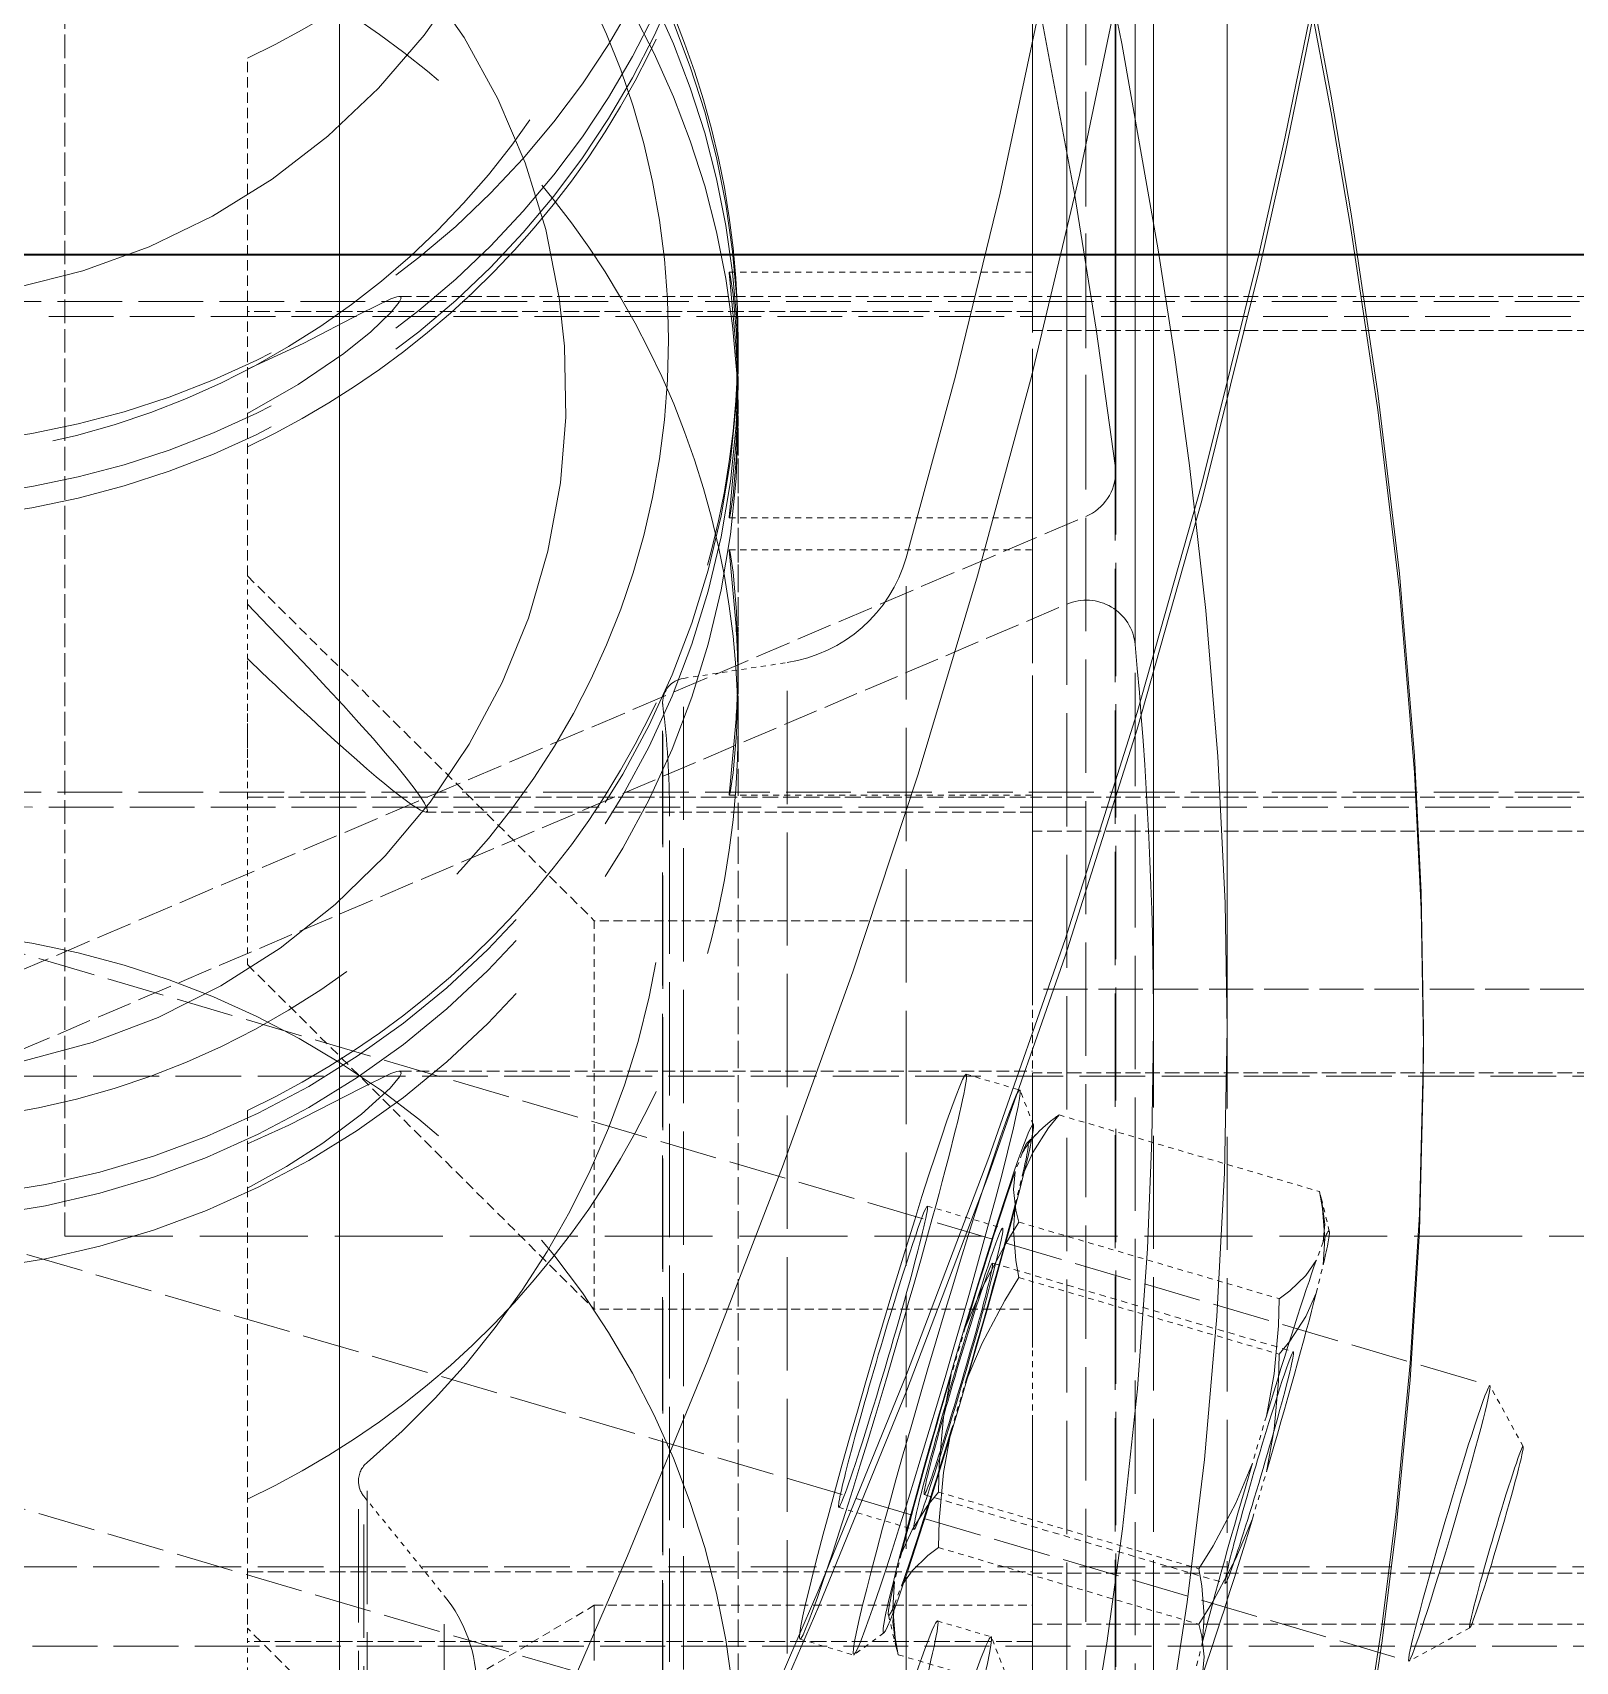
# Model space of a CAD drawing. Header units: millimetres. Extents: x 3347 to 35460, y 2813 to 25521.
# Drawn here: x 14773.61 to 14805.05, y 12365.63 to 12398.82 of the extents above; entities that cross this region are included whole.
import ezdxf

# ---------------------------------------------------------------- set-up
doc = ezdxf.new("R2010")
doc.units = ezdxf.units.MM
doc.linetypes.add('DASHED', pattern=[15, 12, -3])

# ---------------------------------------------------------------- blocks, each defined once
blk = doc.blocks.new('A$C637D7238')
at = {"color": 7, "linetype": 'DASHED', "lineweight": 13, "ltscale": 0.4647205352783203}
blk.add_line((198.3007365707745, 1132.197410205263), (198.3007365707745, 1411.029731372255), dxfattribs=at)
at = {"color": 7, "linetype": 'DASHED', "lineweight": 13, "ltscale": 0.1922691345214844}
blk.add_line((199.9902278427471, 1377.062751391786), (199.9902278427471, 1261.701270678896), dxfattribs=at)
at = {"color": 7, "linetype": 'DASHED', "lineweight": 13, "ltscale": 0.1922687530517578}
for p, q in [((199.9982387070049, 1376.937324145692), (199.9982387070049, 1261.576072314638)), ((199.9902278427471, 1164.996863940614), (199.9902278427471, 1280.358115771669))]:
    blk.add_line(p, q, dxfattribs=at)
at = {"color": 7, "linetype": 'DASHED', "lineweight": 13, "ltscale": 0.1922645568847656}
for p, q in [((199.3923884872784, 1376.021796801942), (199.3923884872784, 1260.663062671083)), ((199.3923884872784, 1166.037818530458), (199.3923884872784, 1281.396552661317))]:
    blk.add_line(p, q, dxfattribs=at)
at = {"color": 7, "linetype": 'DASHED', "lineweight": 13, "ltscale": 0.1922565460205078}
for p, q in [((199.0037471298565, 1374.229652026552), (199.0037471298565, 1258.875724414247)), ((199.0037471298565, 1167.829963305849), (199.0037471298565, 1283.183890918153))]:
    blk.add_line(p, q, dxfattribs=at)
at = {"color": 7, "linetype": 'DASHED', "lineweight": 13, "ltscale": 0.1922527313232422}
for p, q in [((200.3938609604229, 1373.405219653505), (200.3938609604229, 1258.05358085956)), ((200.3938609604229, 1168.65416679706), (200.3938609604229, 1284.005805591005))]:
    blk.add_line(p, q, dxfattribs=at)
at = {"color": 7, "linetype": 'DASHED', "lineweight": 13, "ltscale": 0.1922096252441406}
for p, q in [((200.7691127304424, 1365.517722705263), (200.7691127304424, 1250.191947558778)), ((202.2689754013409, 1365.538779834169), (202.2689754013409, 1250.213004687685)), ((200.7691127304424, 1176.541663745302), (200.7691127304424, 1291.867438891786))]:
    blk.add_line(p, q, dxfattribs=at)
at = {"color": 7, "linetype": 'DASHED', "lineweight": 13, "ltscale": 0.1917716979980469}
blk.add_line((184.1783839706768, 1221.773749926942), (184.1783839706768, 1336.836768725771), dxfattribs=at)
at = {"color": 7, "linetype": 'DASHED', "lineweight": 13, "ltscale": 0.1917720794677734}
blk.add_line((184.1783839706768, 1320.285865405458), (184.1783839706768, 1205.222617724794), dxfattribs=at)
at = {"color": 7, "linetype": 'DASHED', "lineweight": 13, "ltscale": 0.11094970703125}
blk.add_line((198.3007365707745, 1318.995200732606), (198.3007365707745, 1252.425376513856), dxfattribs=at)
at = {"color": 7, "linetype": 'DASHED', "lineweight": 13, "ltscale": 0.04000015258789062}
for p, q in [((178.5830241684307, 1269.999839404481), (178.5830241684307, 1293.999930957216)), ((178.5830241684307, 1245.999747851747), (178.5830241684307, 1269.999839404481))]:
    blk.add_line(p, q, dxfattribs=at)
at = {"color": 7, "linetype": 'DASHED', "lineweight": 13, "ltscale": 0.1922100067138672}
blk.add_line((202.2689754013409, 1176.520606616396), (202.2689754013409, 1291.846610644716), dxfattribs=at)
at = {"color": 7, "linetype": 'DASHED', "lineweight": 13, "ltscale": 0.1922683715820312}
blk.add_line((199.9982387070049, 1165.122291186708), (199.9982387070049, 1280.483314135927), dxfattribs=at)
at = {"color": 7, "linetype": 'DASHED', "lineweight": 13, "ltscale": 0.01758232116699219}
for p, q in [((182.3007518295635, 1259.450904467958), (182.3007518295635, 1270.000297168153)), ((182.3007518295635, 1248.558189013856), (182.3007518295635, 1238.008796313661))]:
    blk.add_line(p, q, dxfattribs=at)
at = {"color": 7, "lineweight": 35}
blk.add_line((52.99910845798149, 1265.999900439638), (836.9991618637432, 1265.999900439638), dxfattribs=at)
at = {"color": 7, "linetype": 'DASHED', "lineweight": 13, "ltscale": 0.01029529571533203}
for p, q in [((192.1235591415752, 1265.636893847841), (198.3007365707745, 1265.636893847841)), ((192.1235591415752, 1260.636970141786), (198.3007365707745, 1260.636970141786)), ((192.1235591415752, 1259.980537036317), (198.3007365707745, 1259.980537036317)), ((192.1235591415752, 1254.980384448427), (198.3007365707745, 1254.980384448427))]:
    blk.add_line(p, q, dxfattribs=at)
at = {"color": 7, "linetype": 'DASHED', "lineweight": 13, "ltscale": 0.1100000381469727}
for p, q in [((240.8007747177471, 1265.044547656435), (174.8007518295635, 1265.044547656435)), ((240.8007747177471, 1255.044471362489), (174.8007518295635, 1255.044471362489))]:
    blk.add_line(p, q, dxfattribs=at)
at = {"color": 7, "linetype": 'DASHED', "lineweight": 13, "ltscale": 0.02151813507080078}
for p, q in [((185.389855528294, 1265.144569018739), (198.3007365707745, 1265.144569018739)), ((185.389855528294, 1249.358817675966), (198.3007365707745, 1249.358817675966))]:
    blk.add_line(p, q, dxfattribs=at)
at = {"color": 7, "linetype": 'DASHED', "lineweight": 13, "ltscale": 0.025}
for p, q in [((213.3007365707745, 1265.144569018739), (198.3007365707745, 1265.144569018739)), ((213.3007365707745, 1264.450599292177), (198.3007365707745, 1264.450599292177)), ((213.3007365707745, 1254.944450000185), (198.3007365707745, 1254.944450000185)), ((213.3007365707745, 1254.250709155458), (198.3007365707745, 1254.250709155458)), ((213.3007365707745, 1249.326774218935), (198.3007365707745, 1249.326774218935)), ((213.3007365707745, 1239.126884082216), (198.3007365707745, 1239.126884082216)), ((213.3007365707745, 1238.087531665224), (198.3007365707745, 1238.087531665224))]:
    blk.add_line(p, q, dxfattribs=at)
at = {"color": 7, "linetype": 'DASHED', "lineweight": 13, "ltscale": 0.1099998474121094}
for p, q in [((243.9224940780987, 1264.73944816913), (177.9225856308331, 1264.73944816913)), ((243.9224940780987, 1254.739371875185), (177.9225856308331, 1254.739371875185))]:
    blk.add_line(p, q, dxfattribs=at)
at = {"color": 7, "linetype": 'DASHED', "lineweight": 13, "ltscale": 0.02666664123535156}
for p, q in [((198.3007365707745, 1264.839469531435), (182.3007518295635, 1264.839469531435)), ((182.3007518295635, 1254.944450000185), (198.3007365707745, 1254.944450000185)), ((182.3007518295635, 1239.158927539247), (198.3007365707745, 1239.158927539247)), ((198.3007365707745, 1237.741004565614), (182.3007518295635, 1237.741004565614))]:
    blk.add_line(p, q, dxfattribs=at)
at = {"color": 7, "linetype": 'DASHED', "lineweight": 13, "ltscale": 0.001414108276367187}
for p, q in [((192.3007136825909, 1264.268180468935), (192.3007136825909, 1263.419715503114)), ((192.3007136825909, 1257.197791674989), (192.3007136825909, 1256.349326709169))]:
    blk.add_line(p, q, dxfattribs=at)
at = {"color": 7, "linetype": 'DASHED', "lineweight": 13, "ltscale": 0.000719451904296875}
blk.add_line((192.3007136825909, 1263.676063159364), (192.3007136825909, 1264.107734301942), dxfattribs=at)
at = {"color": 7, "linetype": 'DASHED', "lineweight": 13, "ltscale": 0.008484649658203124}
blk.add_line((192.3007136825909, 1262.854148486513), (192.3007136825909, 1257.763358691591), dxfattribs=at)
at = {"color": 7, "linetype": 'DASHED', "lineweight": 13, "ltscale": 0.0462371826171875}
blk.add_line((192.3007136825909, 1234.854575732606), (192.3007136825909, 1262.596885302919), dxfattribs=at)
at = {"color": 7, "linetype": 'DASHED', "lineweight": 13, "ltscale": 0.06082799625971085}
blk.add_line((165.8180552963604, 1246.352912524599), (199.3923884872784, 1260.663062671083), dxfattribs=at)
at = {"color": 7, "linetype": 'DASHED', "lineweight": 13, "ltscale": 0.1923210144042969}
blk.add_line((195.7289058212627, 1144.426108935731), (195.7289058212627, 1259.81871757831), dxfattribs=at)
at = {"color": 7, "linetype": 'DASHED', "lineweight": 13, "ltscale": 0.09786598281396491}
for p, q in [((151.2933284286846, 1259.531013110536), (207.6238948349346, 1242.952186206239)), ((151.2933284286846, 1248.218299487489), (207.6238948349346, 1231.639472583192))]:
    blk.add_line(p, q, dxfattribs=at)
at = {"color": 7, "linetype": 'DASHED', "lineweight": 13, "ltscale": 0.01661309313833684}
for p, q in [((182.3007518295635, 1259.450904467958), (189.3718272690166, 1252.425376513856)), ((189.3718272690166, 1230.98326835956), (182.3007518295635, 1238.008796313661))]:
    blk.add_line(p, q, dxfattribs=at)
at = {"color": 7, "linetype": 'DASHED', "lineweight": 13, "ltscale": 0.0009624481201171875}
blk.add_line((182.3007518295635, 1258.873435595888), (182.3007518295635, 1259.450904467958), dxfattribs=at)
at = {"color": 7, "linetype": 'DASHED', "lineweight": 13, "ltscale": 0.05962612280143072}
blk.add_line((166.0928279404034, 1244.848243335146), (199.0037471298565, 1258.875724414247), dxfattribs=at)
at = {"color": 7, "linetype": 'DASHED', "lineweight": 13, "ltscale": 0.001845932006835937}
blk.add_line((182.3007518295635, 1257.765876391786), (182.3007518295635, 1258.873435595888), dxfattribs=at)
at = {"color": 7, "linetype": 'DASHED', "lineweight": 13, "ltscale": 0.005199813842773437}
blk.add_line((182.3007518295635, 1254.944450000185), (182.3007518295635, 1258.064338305849), dxfattribs=at)
at = {"color": 7, "linetype": 'DASHED', "lineweight": 13, "ltscale": 0.01038970947265625}
blk.add_line((182.3007518295635, 1251.532050708192), (182.3007518295635, 1257.765876391786), dxfattribs=at)
at = {"color": 7, "linetype": 'DASHED', "lineweight": 13, "ltscale": 0.003564101562733817}
blk.add_line((191.1872035507549, 1257.362357715028), (193.3009273056377, 1257.686683276552), dxfattribs=at)
at = {"color": 7, "linetype": 'DASHED', "lineweight": 13, "ltscale": 0.1923225402832031}
blk.add_line((193.3009273056377, 1142.29315910663), (193.3009273056377, 1257.686683276552), dxfattribs=at)
at = {"color": 7, "linetype": 'DASHED', "lineweight": 13, "ltscale": 0.1923229217529297}
for p, q in [((191.1872035507549, 1141.968604663271), (191.1872035507549, 1257.362357715028)), ((190.7635432724346, 1141.477653125185), (190.7635432724346, 1256.871406176942)), ((190.7675487045635, 1141.41539726581), (190.7675487045635, 1256.809150317567))]:
    blk.add_line(p, q, dxfattribs=at)
at = {"color": 7, "linetype": 'DASHED', "lineweight": 13, "ltscale": 0.02060260772705078}
blk.add_line((198.3007365707745, 1254.63935051288), (185.939171934544, 1254.63935051288), dxfattribs=at)
at = {"color": 7, "linetype": 'DASHED', "lineweight": 13, "ltscale": 0.1923233032226563}
blk.add_line((190.905106687962, 1139.239646533388), (190.905106687962, 1254.633628466981), dxfattribs=at)
at = {"color": 7, "linetype": 'DASHED', "lineweight": 13, "ltscale": 0.0978661657887406}
blk.add_line((149.6405726913799, 1253.915626147646), (205.9712535385479, 1237.336799243349), dxfattribs=at)
at = {"color": 7, "linetype": 'DASHED', "lineweight": 13, "ltscale": 0.01319847106933594}
for p, q in [((189.3718272690166, 1244.506293872255), (189.3718272690166, 1252.425376513856)), ((198.3007365707745, 1244.506293872255), (198.3007365707745, 1252.425376513856))]:
    blk.add_line(p, q, dxfattribs=at)
at = {"color": 7, "linetype": 'DASHED', "lineweight": 13, "ltscale": 0.01488151550292969}
for p, q in [((198.3007365707745, 1252.425376513856), (189.3718272690166, 1252.425376513856)), ((198.3007365707745, 1244.506293872255), (189.3718272690166, 1244.506293872255)), ((189.3718272690166, 1238.476173022646), (198.3007365707745, 1238.476173022646))]:
    blk.add_line(p, q, dxfattribs=at)
at = {"color": 7, "linetype": 'DASHED', "lineweight": 13, "ltscale": 0.01661336200741236}
blk.add_line((182.3007518295635, 1251.532050708192), (189.3718272690166, 1244.506293872255), dxfattribs=at)
at = {"color": 7, "linetype": 'DASHED', "lineweight": 13, "ltscale": 0.075}
blk.add_line((243.3007365707745, 1251.02965507831), (198.3007365707745, 1251.02965507831), dxfattribs=at)
at = {"color": 7, "linetype": 'DASHED', "lineweight": 13, "ltscale": 0.0005657196044921875}
blk.add_line((206.2690288071026, 1250.212089160341), (206.2690288071026, 1249.872657397646), dxfattribs=at)
at = {"color": 7, "linetype": 'DASHED', "lineweight": 13, "ltscale": 0.001898366799051077}
for p, q in [((196.9502192978252, 1249.297248462099), (198.0429011825909, 1248.975669482606)), ((196.3670283798565, 1238.155967334169), (197.4597102646221, 1237.834388354677)), ((193.5620814804424, 1237.785407641786), (194.6547633652081, 1237.463828662294))]:
    blk.add_line(p, q, dxfattribs=at)
at = {"color": 7, "linetype": 'DASHED', "lineweight": 13, "ltscale": 0.1116666793823242}
for p, q in [((240.8007747177471, 1249.258796313661), (173.8007670883526, 1249.258796313661)), ((240.8007747177471, 1239.258948901552), (173.8007670883526, 1239.258948901552))]:
    blk.add_line(p, q, dxfattribs=at)
at = {"color": 7, "linetype": 'DASHED', "lineweight": 13, "ltscale": 0.001259023249884367}
blk.add_line((198.3205348495831, 1248.263389209169), (198.0490809921612, 1248.968345263856), dxfattribs=at)
at = {"color": 7, "linetype": 'DASHED', "lineweight": 13, "ltscale": 0.009221813518883522}
for p, q in [((198.8442164902081, 1248.468009570497), (204.1522151474346, 1246.905891040224)), ((198.0243617538799, 1246.28356132831), (203.3323604111065, 1244.721442798036))]:
    blk.add_line(p, q, dxfattribs=at)
at = {"color": 7, "linetype": 'DASHED', "lineweight": 13, "ltscale": 0.0006066753121479939}
blk.add_line((198.1981975082745, 1247.905418017763), (198.4615260605206, 1248.156730273622), dxfattribs=at)
at = {"color": 7, "linetype": 'DASHED', "lineweight": 13, "ltscale": 0.0006763673403481165}
blk.add_line((198.0914241318096, 1247.687751391786), (197.9488307480206, 1247.30780754413), dxfattribs=at)
at = {"color": 7, "linetype": 'DASHED', "lineweight": 13, "ltscale": 0.000989874616661403}
blk.add_line((197.9488307480206, 1246.643821338075), (198.0914241318096, 1247.220374682802), dxfattribs=at)
at = {"color": 7, "linetype": 'DASHED', "lineweight": 13, "ltscale": 0.0002701023868862617}
blk.add_line((204.1941005234112, 1246.749335864442), (204.1522151474346, 1246.905891040224), dxfattribs=at)
at = {"color": 7, "linetype": 'DASHED', "lineweight": 13, "ltscale": 0.00112263184956453}
blk.add_line((204.3519145492901, 1246.094504931825), (204.1941005234112, 1246.749335864442), dxfattribs=at)
at = {"color": 7, "linetype": 'DASHED', "lineweight": 13, "ltscale": 0.002665093218917819}
blk.add_line((196.1596614364971, 1246.611091235536), (197.6936275009502, 1246.159507373231), dxfattribs=at)
at = {"color": 7, "linetype": 'DASHED', "lineweight": 13, "ltscale": 0.1833333969116211}
blk.add_line((178.5830241684307, 1245.999747851747), (288.5830623154034, 1245.999747851747), dxfattribs=at)
at = {"color": 7, "linetype": 'DASHED', "lineweight": 13, "ltscale": 0.0006759431773241526}
for p, q in [((204.227746153294, 1245.881644824403), (204.0852672104229, 1245.501929858583)), ((195.4891520981182, 1238.491965869325), (195.6316310409893, 1238.871680835146))]:
    blk.add_line(p, q, dxfattribs=at)
at = {"color": 7, "linetype": 'DASHED', "lineweight": 13, "ltscale": 0.01066136299418823}
blk.add_line((197.4844295029034, 1245.448829272646), (203.6209804062237, 1243.642722705263), dxfattribs=at)
at = {"color": 7, "linetype": 'DASHED', "lineweight": 13, "ltscale": 0.000989458515900703}
blk.add_line((204.0852672104229, 1244.837943652528), (204.227746153294, 1245.414268115419), dxfattribs=at)
at = {"color": 7, "linetype": 'DASHED', "lineweight": 13, "ltscale": 0.00922192122385627}
blk.add_line((198.0243617538799, 1245.152427295106), (203.3323604111065, 1243.590079882997), dxfattribs=at)
at = {"color": 7, "linetype": 'DASHED', "lineweight": 13, "ltscale": 0.01005020141601562}
blk.add_line((198.3007365707745, 1238.476173022646), (198.3007365707745, 1244.506293872255), dxfattribs=at)
at = {"color": 7, "linetype": 'DASHED', "lineweight": 13, "ltscale": 0.00166278120566751}
blk.add_line((196.932824278294, 1244.133445361513), (196.6476375107159, 1243.177405932802), dxfattribs=at)
at = {"color": 7, "linetype": 'DASHED', "lineweight": 13, "ltscale": 0.001663146761545243}
blk.add_line((196.6476375107159, 1242.046043017763), (196.932824278294, 1243.00231132831), dxfattribs=at)
at = {"color": 7, "linetype": 'DASHED', "lineweight": 13, "ltscale": 0.002354677160270182}
blk.add_line((208.3020717148174, 1241.709128955263), (207.6264125351299, 1242.94989738788), dxfattribs=at)
at = {"color": 7, "linetype": 'DASHED', "lineweight": 13, "ltscale": 0.001663037781359789}
for p, q in [((203.0691462997784, 1242.327567675966), (202.7841884140362, 1241.371299365419)), ((202.7841884140362, 1240.23993645038), (203.0691462997784, 1241.196204760927))]:
    blk.add_line(p, q, dxfattribs=at)
at = {"color": 7, "linetype": 'DASHED', "lineweight": 13, "ltscale": 0.1923091888427734}
blk.add_line((184.7410899643291, 1126.000892260927), (184.7410899643291, 1241.386405566591), dxfattribs=at)
at = {"color": 7, "linetype": 'DASHED', "lineweight": 13, "ltscale": 0.1923084259033203}
blk.add_line((184.5649653915752, 1125.622779467958), (184.5649653915752, 1241.00783500995), dxfattribs=at)
at = {"color": 7, "linetype": 'DASHED', "lineweight": 13, "ltscale": 0.004343178000723474}
blk.add_line((184.6752864364971, 1240.696784594911), (186.3138514999737, 1238.670493701356), dxfattribs=at)
at = {"color": 7, "linetype": 'DASHED', "lineweight": 13, "ltscale": 0.1923080444335938}
blk.add_line((184.6752864364971, 1125.311957934755), (184.6752864364971, 1240.696784594911), dxfattribs=at)
at = {"color": 7, "linetype": 'DASHED', "lineweight": 13, "ltscale": 0.01066099704583871}
blk.add_line((196.0960322861065, 1240.730887988466), (202.2323543075909, 1238.924781421083), dxfattribs=at)
at = {"color": 7, "linetype": 'DASHED', "lineweight": 13, "ltscale": 0.00922163054338993}
for p, q in [((196.3846522812237, 1240.783301928896), (201.6925364975323, 1239.221183398622)), ((196.3846522812237, 1239.652167895692), (201.6925364975323, 1238.090049365419))]:
    blk.add_line(p, q, dxfattribs=at)
at = {"color": 7, "linetype": 'DASHED', "lineweight": 13, "ltscale": 0.002665459163025783}
blk.add_line((194.3526393417706, 1240.471564868349), (195.8868342880596, 1240.019981006044), dxfattribs=at)
at = {"color": 7, "linetype": 'DASHED', "lineweight": 13, "ltscale": 0.0009898288410924762}
blk.add_line((195.6316310409893, 1239.5356670412), (195.4891520981182, 1238.959113696474), dxfattribs=at)
at = {"color": 7, "linetype": 'DASHED', "lineweight": 13, "ltscale": 0.1923030853271484}
blk.add_line((186.3138514999737, 1123.288642505067), (186.3138514999737, 1238.670493701356), dxfattribs=at)
at = {"color": 7, "linetype": 'DASHED', "lineweight": 13, "ltscale": 0.01371192978293694}
blk.add_line((189.3718272690166, 1238.476173022646), (182.3007518295635, 1234.27069816913), dxfattribs=at)
at = {"color": 7, "linetype": 'DASHED', "lineweight": 13, "ltscale": 0.09378852844238281}
for p, q in [((189.3718272690166, 1238.476173022646), (189.3718272690166, 1182.203055957216)), ((198.3007365707745, 1238.476173022646), (198.3007365707745, 1182.203055957216))]:
    blk.add_line(p, q, dxfattribs=at)
at = {"color": 7, "linetype": 'DASHED', "lineweight": 13, "ltscale": 0.006230545043945312}
blk.add_line((182.3007518295635, 1238.008796313661), (182.3007518295635, 1234.270469287294), dxfattribs=at)
at = {"color": 7, "linetype": 'DASHED', "lineweight": 13, "ltscale": 0.001123047393301139}
blk.add_line((195.3649837021221, 1238.279105761903), (195.522912168919, 1237.62404594745), dxfattribs=at)
at = {"color": 7, "linetype": 'DASHED', "lineweight": 13, "ltscale": 0.002354768097279055}
blk.add_line((207.2146541122784, 1238.014289477724), (205.974572325169, 1237.337257007021), dxfattribs=at)
at = {"color": 7, "linetype": 'DASHED', "lineweight": 13, "ltscale": 0.001258646413913094}
blk.add_line((195.273888731419, 1237.91197929706), (194.6640330795635, 1237.466575244325), dxfattribs=at)
at = {"color": 7, "linetype": 'DASHED', "lineweight": 13, "ltscale": 0.00125866726790303}
blk.add_line((197.7374583725323, 1237.122336963075), (197.4660045151104, 1237.827064135927), dxfattribs=at)
at = {"color": 7, "linetype": 'DASHED', "lineweight": 13, "ltscale": 0.0009895043086012845}
blk.add_line((201.7681819443096, 1237.729560473817), (201.6255885605206, 1237.153236010927), dxfattribs=at)
at = {"color": 7, "linetype": 'DASHED', "lineweight": 13, "ltscale": 0.1101699829101563}
blk.add_line((177.9225856308331, 1237.64098320331), (244.0245753769268, 1237.64098320331), dxfattribs=at)
at = {"color": 7, "linetype": 'DASHED', "lineweight": 13, "ltscale": 0.000269733896128173}
blk.add_line((195.522912168919, 1237.62404594745), (195.5647975448956, 1237.467719653505), dxfattribs=at)
at = {"color": 7, "linetype": 'DASHED', "lineweight": 13, "ltscale": 0.009221555277457737}
blk.add_line((195.5647975448956, 1237.467719653505), (200.8725673202862, 1235.905372241396), dxfattribs=at)
at = {"color": 7, "linetype": 'DASHED', "lineweight": 13}
for points in [[(203.9398128036846, 1271.619407275575), (204.3894511703838, 1269.228507617372), (204.8001796249737, 1266.825248340028), (205.3428584579815, 1263.177100757021), (205.7788783554424, 1259.498283007997), (206.0883265976299, 1255.785590747255), (206.223710203587, 1252.99986992206), (206.2690288071026, 1250.212089160341)], [(203.9398128036846, 1271.27997551288), (204.3894511703838, 1268.889075854677), (204.8001796249737, 1266.485816577333), (205.3428584579815, 1262.837897876161), (205.7788783554424, 1259.158851245302), (206.0883265976299, 1255.44615898456), (206.223710203587, 1252.660438159364), (206.2690288071026, 1249.872657397646)], [(199.2610103134502, 1274.442435840028), (200.1230937485088, 1270.296928027528), (200.8665019516338, 1266.097861865419), (201.2026149277081, 1263.907691577333), (201.5017634872784, 1261.703101733583), (201.8345576767315, 1258.745261767763), (202.0808345322002, 1255.770942309755), (202.2284633163799, 1252.78632316913), (202.2689754013409, 1250.213004687685)], [(171.8481761459698, 1265.356742480653), (173.2662135605206, 1265.128089526552), (174.7006160263409, 1265.045005420106), (176.1361629013409, 1265.107947924989), (177.5572902206768, 1265.316230395692), (178.9493495468487, 1265.667792895692), (180.2972346786846, 1266.158973315614), (181.5869838241924, 1266.78404960956), (182.8048640732159, 1267.536384204286), (183.9381724838604, 1268.407966235536), (184.9751216415752, 1269.389640429872), (185.9048396591534, 1270.470649341005), (186.7180568222393, 1271.639548877138)], [(161.1956721786846, 1180.288459399599), (165.1514369491924, 1186.138679126161), (169.031212950169, 1192.061683276552), (172.8086787704815, 1198.053351977724), (175.945389891087, 1203.242103198427), (178.9708644394268, 1208.474113086122), (181.6975337509502, 1213.40514335956), (184.327729368626, 1218.374168017763), (186.8640834335674, 1223.383018115419), (189.3321162704815, 1228.480674365419), (191.6936046127666, 1233.603507617372), (193.9501506332745, 1238.796378711122), (195.7343989853252, 1243.17694816913), (197.4135905746807, 1247.598487475771), (198.9682704452862, 1252.044059375185), (200.4344874863018, 1256.666785815614), (201.7542201523174, 1261.327048877138), (202.9235774521221, 1266.029197314638), (203.4510356430401, 1268.398353198427), (203.9398128036846, 1270.779410937685)], [(155.1646358017315, 1178.248435595888), (160.260575437962, 1185.672675708192), (162.7619105820049, 1189.418555835146), (166.0447627548565, 1194.460822680849), (169.247277403294, 1199.546119311708), (172.3463374618877, 1204.662086108583), (175.6478435043682, 1210.372459033388), (178.8024074081768, 1216.114417651552), (181.819184446751, 1221.896659472841), (184.7068721298565, 1227.728110888856), (187.4529963974346, 1233.582450488466), (188.7708980087627, 1236.527930835146), (190.0463420395245, 1239.483939746278), (191.6735774521221, 1243.439246753114), (193.2076579574932, 1247.407828906435), (194.6385127548565, 1251.386481860536), (195.9688884262432, 1255.409995654481), (197.1832210068096, 1259.449988940614), (198.2808238510479, 1263.516074756044), (199.2610103134502, 1267.616950610536), (200.1230937485088, 1271.762458423036)], [(161.1956721786846, 1179.949027636903), (165.1514369491924, 1185.799476245302), (169.031212950169, 1191.722480395692), (172.8086787704815, 1197.713920215028), (175.945389891087, 1202.902671435731), (178.9708644394268, 1208.134681323427), (181.6975337509502, 1213.065711596864), (184.327729368626, 1218.034965136903), (186.8640834335674, 1223.043586352724), (189.3321162704815, 1228.141242602724), (191.6936046127666, 1233.264075854677), (193.9501506332745, 1238.456946948427), (195.7343989853252, 1242.837516406435), (197.4135905746807, 1247.259284594911), (198.9682704452862, 1251.704627612489), (200.4344874863018, 1256.327582934755), (201.7542201523174, 1260.987845996278), (202.9235774521221, 1265.689765551942), (203.4510356430401, 1268.058921435731), (203.9398128036846, 1270.440208056825), (204.3894511703838, 1272.830878833192)], [(195.7289058212627, 1282.240897754091), (196.7338115219463, 1278.540107348817), (197.6399547104229, 1274.811622241396), (198.4472209457745, 1271.047431567567), (199.155839109837, 1267.240211108583), (199.6019298080791, 1264.481269458192), (199.9902278427471, 1261.701270678896)], [(195.7289058212627, 1259.81871757831), (196.7338115219463, 1263.519279101747), (197.6399547104229, 1267.247993091005), (198.4472209457745, 1271.011954882997), (199.155839109837, 1274.819404223817), (199.6019298080791, 1277.578345874208), (199.9902278427471, 1280.358115771669)], [(185.9048396591534, 1271.58873710956), (186.7180568222393, 1270.419837573427), (187.4060756210674, 1269.175178149599), (187.9621440414776, 1267.867805102724), (188.3805400375713, 1266.511451342958), (188.6571437363018, 1265.120078662294), (188.7648326401104, 1264.130851367372), (188.7934428696026, 1262.68866691913), (188.6841517929424, 1261.34947929706), (188.4275752548565, 1259.954444507021), (188.0288630966534, 1258.592139819521), (187.4916774277081, 1257.27721367206), (186.8215114120831, 1256.022941211122), (186.0253459457745, 1254.842826465028), (185.1113063339581, 1253.748771289247), (184.0886622909893, 1252.752677539247), (182.9680568222393, 1251.865073779481), (181.7611629013409, 1251.09557304706), (180.4807979111065, 1250.452415088075), (179.1400081161846, 1249.942237475771), (177.7533275131573, 1249.57099113788)], [(192.2596293930401, 1264.079581836122), (192.1308833603252, 1265.488807299989), (192.1212703232159, 1265.619956591981), (192.1217280868877, 1265.631629565614), (192.1221858505596, 1265.635062793153), (192.1235591415752, 1265.636893847841)], [(192.1235591415752, 1265.636893847841), (192.124589109837, 1265.636207202333), (192.1253901962627, 1265.635062793153), (192.1272212509502, 1265.630714038271), (192.1393519882549, 1265.582191089052), (192.2006923202862, 1265.181876757997), (192.2724467758526, 1264.384452441591), (192.3007136825909, 1263.419715503114)], [(182.3007518295635, 1262.762366870302), (183.3359843735088, 1263.348762133974), (184.2632991318096, 1263.982078174013), (184.8143321518291, 1264.425422290224), (185.2268916611065, 1264.816581347841), (185.397179747044, 1265.025321582216), (185.430138731419, 1265.093528369325), (185.4326564316143, 1265.115043261903), (185.4251033310284, 1265.133582690614), (185.408166075169, 1265.142737964052), (185.389855528294, 1265.144569018739)], [(185.389855528294, 1265.144569018739), (185.3478557113995, 1265.139075854677), (185.2248317245831, 1265.098106006044), (184.6148616318096, 1264.795753100771), (183.4372645859112, 1264.187156299013), (182.3007518295635, 1263.663016894716)], [(192.1235591415752, 1260.636970141786), (192.124589109837, 1260.637656787294), (192.1253901962627, 1260.638801196474), (192.1272212509502, 1260.642921069521), (192.1393519882549, 1260.691672900575), (192.2006923202862, 1261.09198723163), (192.2724467758526, 1261.889411548036), (192.3007136825909, 1262.854148486513)], [(192.2596293930401, 1262.194282153505), (192.1308833603252, 1260.785056689638), (192.1212703232159, 1260.65367851581), (192.1217280868877, 1260.642005542177), (192.1221858505596, 1260.638801196474), (192.1235591415752, 1260.636970141786)], [(192.2596293930401, 1258.423225024599), (192.1308833603252, 1259.83222160663), (192.1212703232159, 1259.963599780458), (192.1217280868877, 1259.975272754091), (192.1221858505596, 1259.97870598163), (192.1235591415752, 1259.980537036317)], [(192.1235591415752, 1259.980537036317), (192.124589109837, 1259.97985039081), (192.1253901962627, 1259.97870598163), (192.1272212509502, 1259.974357226747), (192.1393519882549, 1259.925834277528), (192.2006923202862, 1259.525519946474), (192.2724467758526, 1258.728095630067), (192.3007136825909, 1257.763358691591)], [(192.1235591415752, 1254.980384448427), (192.124589109837, 1254.981071093935), (192.1253901962627, 1254.98244438495), (192.1272212509502, 1254.986564257997), (192.1393519882549, 1255.035087207216), (192.2006923202862, 1255.435630420106), (192.2724467758526, 1256.233054736513), (192.3007136825909, 1257.197791674989)], [(192.2596293930401, 1256.537925341981), (192.1308833603252, 1255.128699878114), (192.1212703232159, 1254.997321704286), (192.1217280868877, 1254.985648730653), (192.1221858505596, 1254.98244438495), (192.1235591415752, 1254.980384448427)], [(200.7691127304424, 1250.191947558778), (200.737641478001, 1247.967216113466), (200.6457454208721, 1245.743400195497), (200.4399806503643, 1242.884666064638), (200.1356822494854, 1240.034629443544), (199.8139888290752, 1237.702552417177), (199.4358760361065, 1235.372077563661)], [(202.2689754013409, 1250.213004687685), (202.2170192245831, 1247.28583488788), (202.0622951034893, 1244.361411670106), (201.8066340927471, 1241.444083789247), (201.4516383652081, 1238.537971118349), (201.0684901718487, 1236.033088305849)], [(206.2690288071026, 1250.212089160341), (206.2658244613995, 1249.479667285341), (206.1867457870831, 1246.441489795106), (206.0024959091534, 1243.409034350771), (205.7147914413799, 1240.385047534364), (205.4270869736065, 1238.088904956239), (205.0838786606182, 1235.806495288271)], [(206.2690288071026, 1249.872657397646), (206.2658244613995, 1249.140235522646), (206.1867457870831, 1246.102058032411), (206.0024959091534, 1243.069831469911), (205.7147914413799, 1240.045615771669), (205.4270869736065, 1237.749473193544), (205.0838786606182, 1235.467063525575)], [(182.3007518295635, 1247.877265551942), (183.144868040501, 1248.259727099794), (184.6185237411846, 1249.011832812685), (185.2255183700909, 1249.312583545106), (185.3479701523174, 1249.353553393739), (185.389855528294, 1249.358817675966)], [(185.389855528294, 1249.358817675966), (185.4157191757549, 1249.354468921083), (185.4299098495831, 1249.340736010927), (185.4321986679424, 1249.318305591005), (185.4271632675518, 1249.298163989442), (185.4017573837627, 1249.246894458192), (185.2120143417706, 1249.015037158388), (184.6283656601299, 1248.482886889833), (183.8382655624737, 1247.891456225771), (183.0971461777081, 1247.41767082538), (182.3007518295635, 1246.976615527528)], [(198.0914241318096, 1247.220374682802), (198.3066874985088, 1247.700339892763), (198.6314708237041, 1248.201819995302), (198.8442164902081, 1248.468009570497)], [(197.9488307480206, 1247.30780754413), (197.9136973862041, 1246.9477764162), (197.9632503036846, 1246.525947192567), (198.0243617538799, 1246.28356132831)], [(197.9488307480206, 1246.643821338075), (197.9136973862041, 1246.110984424013), (197.9632503036846, 1245.499183276552), (198.0243617538799, 1245.152427295106)], [(204.227746153294, 1245.414268115419), (204.2628795151104, 1245.947333911317), (204.2133265976299, 1246.559135058778), (204.1522151474346, 1246.905891040224)], [(204.227746153294, 1245.881644824403), (204.2628795151104, 1246.241904834169), (204.1941005234112, 1246.749335864442)], [(196.932824278294, 1244.133445361513), (197.273400450169, 1244.947120288271), (197.7357417587627, 1245.815497973817), (198.0243617538799, 1246.28356132831)], [(204.0852672104229, 1245.501929858583), (203.8698894028057, 1245.194770434755), (203.5451060776104, 1244.883033374208), (203.3323604111065, 1244.721442798036)], [(196.932824278294, 1243.00231132831), (197.273400450169, 1243.815986255067), (197.7357417587627, 1244.684135058778), (198.0243617538799, 1245.152427295106)], [(203.0691462997784, 1242.327567675966), (203.2295924667706, 1243.194114306825), (203.3177119736065, 1244.172584155458), (203.3323604111065, 1244.721442798036)], [(204.0852672104229, 1244.837943652528), (203.8698894028057, 1244.357978442567), (203.5451060776104, 1243.856269458192), (203.3323604111065, 1243.590079882997)], [(203.0691462997784, 1241.196204760927), (203.2295924667706, 1242.062980273622), (203.3177119736065, 1243.041450122255), (203.3323604111065, 1243.590079882997)], [(196.6476375107159, 1243.177405932802), (196.4874202255596, 1242.310630420106), (196.3991862778057, 1241.332160571474), (196.3846522812237, 1240.783301928896)], [(196.6476375107159, 1242.046043017763), (196.4874202255596, 1241.179267505067), (196.3991862778057, 1240.200797656435), (196.3846522812237, 1239.652167895692)], [(202.7841884140362, 1241.371299365419), (202.4436122421612, 1240.557624438661), (201.9810420517315, 1239.689246753114), (201.6925364975323, 1239.221183398622)], [(195.6316310409893, 1239.5356670412), (195.8470088486065, 1240.015632251161), (196.1717921738018, 1240.5171123537), (196.3846522812237, 1240.783301928896)], [(202.7841884140362, 1240.23993645038), (202.4436122421612, 1239.426490405458), (201.9810420517315, 1238.558112719911), (201.6925364975323, 1238.090049365419)], [(195.6316310409893, 1238.871680835146), (195.8470088486065, 1239.178840258974), (196.1717921738018, 1239.490577319521), (196.3846522812237, 1239.652167895692)], [(201.7681819443096, 1237.729560473817), (201.8032008652081, 1238.262626269716), (201.7537623886456, 1238.874427417177), (201.6925364975323, 1239.221183398622)], [(195.4891520981182, 1238.959113696474), (195.4540187363018, 1238.426276782411), (195.5035716537823, 1237.81447563495), (195.5647975448956, 1237.467719653505)], [(195.4891520981182, 1238.491965869325), (195.4540187363018, 1238.13170585956), (195.522912168919, 1237.62404594745)], [(201.7681819443096, 1237.065574267763), (201.8032008652081, 1237.425834277528), (201.7537623886456, 1237.847663501161), (201.6925364975323, 1238.090049365419)]]:
    blk.add_lwpolyline(points, dxfattribs=at)
for centre, radius, start, end in [((173.4500056747784, 1262.832633593935), 18.85083120731793, 0.06505504785697568, 3.792384900525395), ((173.4501201156963, 1263.441001513856), 18.85076985743505, 356.2076100909475, 359.9350833769543), ((173.4500056747784, 1257.176276782411), 18.85084454435288, 0.06508919882530612, 3.792384900525395), ((116.6251689438213, 1250.099021533388), 84.1446508882175, 0.06338848065295799, 5.424547393800517), ((246.4891749863018, 1324.535743335146), 92.61940468781067, 226.1292901589361, 226.9949483353222), ((173.4501201156963, 1257.784644702333), 18.85071709498088, 356.2076032608003, 359.9351994902449), ((200.8010417465557, 1245.667640307802), 3.416187915687296, 124.9425169639325, 133.2258971807277), ((199.7711879257549, 1246.738578418153), 1.929780078972638, 132.7252545616998, 150.53651985965)]:
    blk.add_arc(centre, radius, start, end, dxfattribs=at)
for centre, major_axis, ratio, start_param, end_param in [((174.8007518295635, 1277.79120598163), (-16.0858154296875, 9.849721188820935e-16), 0.99358045314387, 1.358775653373976, 7.641960960553563), ((177.922814512669, 1257.480231860536), (30.00034332275391, -0.02815246582031434), 0.9946503601581155, 1.571736633327655, 3.142522172059156), ((174.8007518295635, 1285.710288623231), (17.49996185302734, -1.071563613425536e-15), 0.99358045314387, 5.155300024458338, 6.283185307179598), ((177.922814512669, 1284.579383471864), (30.00034332275391, 0.02815246582031066), 0.9946503601581538, 3.140663135089369, 4.711448673820296), ((174.8007518295635, 1264.108192065614), (17.49996185302734, -1.071563613425536e-15), 0.99358045314387, 6.283166444181584, 8.066002307395424), ((174.8007518295635, 1264.268180468935), (16.0858154296875, -9.849721188820935e-16), 0.99358045314387, 4.924409653805629, 11.20759496098521), ((174.8007518295635, 1263.676520923036), (17.49996185302734, -1.071563613425536e-15), 0.99358045314387, 6.283166444181584, 8.066002307395424), ((174.8007518295635, 1262.597343066591), (17.49996185302734, -1.071563613425536e-15), 0.99358045314387, 6.283166444181584, 8.066002307395419), ((174.8007518295635, 1264.268180468935), (-17.49996185302734, 1.071563613425536e-15), 0.99358045314387, 3.141592653589801, 4.269477936311059), ((174.8007518295635, 1279.46227226581), (-17.49996185302734, 1.071563613425536e-15), 0.99358045314387, 1.358775653373973, 3.141611516587824), ((174.8007518295635, 1278.383094409364), (-17.49996185302734, 1.071563613425536e-15), 0.99358045314387, 1.358775653373973, 3.141611516587824), ((174.8007518295635, 1277.95119438495), (-17.49996185302734, 1.071563613425536e-15), 0.99358045314387, 1.358775653373973, 3.141611516587824), ((174.8007518295635, 1277.79120598163), (17.49996185302734, -1.071563613425536e-15), 0.99358045314387, 5.155300024458338, 6.283185307179598), ((174.8007518295635, 1256.349326709169), (-17.49996185302734, 1.071563613425536e-15), 0.99358045314387, 3.141592653589801, 4.269477936311054), ((174.8007518295635, 1264.268180468935), (-17.49996185302734, 1.071563613425536e-15), 0.99358045314387, 2.013707370868539, 3.141592653589801), ((174.8007518295635, 1264.108192065614), (17.49996185302734, -1.071563613425536e-15), 0.99358045314387, 3.14157379059179, 6.283166444181584), ((174.8007518295635, 1263.676520923036), (17.49996185302734, -1.071563613425536e-15), 0.99358045314387, 3.14157379059179, 6.283166444181584), ((174.8007518295635, 1262.597343066591), (17.49996185302734, -1.071563613425536e-15), 0.99358045314387, 3.14157379059179, 6.283166444181584), ((198.998253965794, 1261.576072314638), (-0.9999847412109375, 6.123140562600845e-17), 0.9935804531438701, 1.97603010919902, 3.141632321432996), ((198.998253965794, 1261.576072314638), (-0.9999847412109375, 6.123140562600845e-17), 0.9935804531438701, 3.141632321432996, 3.26786530194005), ((192.8429347519268, 1260.632621386903), (2.999954223632812, -1.836942168780253e-16), 0.9935804531438701, 4.865660558618393, 6.006634889892585), ((199.3981105331768, 1257.962485888856), (-0.9999847412109375, 6.123140562600845e-17), 0.9935804531438701, 3.233383910340818, 5.11762276278928), ((180.8717280868877, 1259.739524463075), (-5.091819763183595, 5.091705322265625), 0.05674577071515577, 3.084905960077991, 4.485088500737646), ((177.922814512669, 1257.480689624208), (30.00034332275391, 0.02815246582031066), 0.9946503601581504, 3.140663135064886, 4.71144867379545), ((191.2636500839581, 1256.871406176942), (0.4999923706054688, -3.061570281300423e-17), 0.9935804531438701, 1.724067905028644, 3.141626937805618), ((180.8713847641338, 1259.739982226747), (-5.092277526855469, 5.092391967773438), 0.05674378446718563, 2.127534534539856, 3.084911876672861), ((191.2636500839581, 1256.871406176942), (0.4999923706054688, -3.061570281300423e-17), 0.9935804531438701, 3.141626937805618, 3.267082880559703), ((173.4051448349346, 1254.632941821474), (17.49996185302734, -1.071563613425536e-15), 0.99358045314387, 3.703200139350939e-05, 0.1254902269699755), ((174.8007518295635, 1256.349326709169), (-17.49996185302734, 1.071563613425536e-15), 0.99358045314387, 2.013707370868539, 3.141592653589801), ((173.4051448349346, 1254.632941821474), (17.49996185302734, -1.071563613425536e-15), 0.99358045314387, 5.417040685480593, 6.28322233918098), ((174.8007518295635, 1234.855033496278), (17.49996185302734, -1.071563613425536e-15), 0.99358045314387, 6.283166444181584, 8.066002307395419), ((195.2561503891338, 1243.541328051942), (-1.694068908691406, -5.755920410156248), 0.03213001102498616, 3.141628776994682, 6.283221430584474), ((195.2561503891338, 1243.541328051942), (-1.694068908691406, -5.755920410156248), 0.03213001102498616, 1.462057029146928, 3.141628776994682), ((196.3487178329815, 1243.21974907245), (-1.694068908691406, -5.755920410156248), 0.03213001102498616, 3.141628776994681, 6.283221430584473), ((196.3487178329815, 1243.21974907245), (-1.694068908691406, -5.755920410156248), 0.03213001102498616, 0.04199707532975615, 3.099624616967892), ((196.3487178329815, 1243.21974907245), (-1.694068908691406, -5.755920410156248), 0.03213001102498616, 3.099624616967892, 3.141628776994681), ((196.7902308945049, 1243.089744189638), (-1.524581909179688, -5.180282592773438), 0.03213001102498616, 3.099624555499092, 4.603649682736721), ((196.7902308945049, 1243.089744189638), (-1.524581909179688, -5.180282592773438), 0.03213001102498616, 0.0419970101129686, 3.099624555499094), ((196.7902308945049, 1243.089744189638), (-1.418838500976563, -4.820709228515625), 0.03213001102498617, 2.609296293955082, 3.197301252154821), ((196.7902308945049, 1243.089744189638), (-1.418838500976563, -4.820709228515625), 0.03213001102498617, 3.197301252154821, 3.456410417928588), ((196.7902308945049, 1243.089744189638), (-1.418838500976563, -4.820709228515625), 0.03213001102498617, 3.656493845151666, 4.503607969125181), ((196.7902308945049, 1243.089744189638), (-1.418838500976563, -4.820709228515625), 0.03213001102498617, 1.562098742758469, 2.409212866731996), ((195.2561503891338, 1243.541328051942), (-0.9035110473632814, -3.06976318359375), 0.03213001102498616, 3.612340488574745e-05, 3.141628776994688), ((195.2561503891338, 1243.541328051942), (-0.9035110473632814, -3.06976318359375), 0.03213001102498616, 3.141628776994688, 4.603649682736721), ((196.7902308945049, 1243.089744189638), (-0.9035110473632814, -3.06976318359375), 0.03213001102498616, 3.612340488574745e-05, 3.141628776994688), ((196.7902308945049, 1243.089744189638), (-0.9035110473632814, -3.06976318359375), 0.03213001102498616, 3.141628776994688, 4.603649682736721), ((202.9266673569073, 1241.283637622255), (-1.418838500976563, -4.820709228515625), 0.03213001102498617, 2.609296293955081, 3.085883365561373), ((202.9266673569073, 1241.283637622255), (-1.418838500976563, -4.820709228515625), 0.03213001102498617, 3.085883365561373, 3.456410417928588), ((196.7902308945049, 1243.089744189638), (-0.6943130493164065, -2.358856201171875), 0.03213001102498617, 3.612340488388191e-05, 3.141628776994686), ((196.7902308945049, 1243.089744189638), (-0.6943130493164065, -2.358856201171875), 0.03213001102498617, 3.141628776994688, 4.603649682736721), ((202.9266673569073, 1241.283637622255), (-1.418838500976563, -4.820709228515625), 0.03213001102498617, 3.656493845151666, 4.503607969125181), ((202.9266673569073, 1241.283637622255), (-1.418838500976563, -4.820709228515625), 0.03213001102498617, 1.562098742758469, 2.409212866731995), ((195.2561503891338, 1243.541328051942), (-0.9035110473632814, -3.06976318359375), 0.03213001102498616, 4.603649682736721, 6.283221430584473), ((196.7902308945049, 1243.089744189638), (-1.524581909179688, -5.180282592773438), 0.03213001102498616, 4.603649682736721, 6.325182317292556), ((202.9266673569073, 1241.283637622255), (-0.6943130493164065, -2.358856201171875), 0.03213001102498617, 3.612340488388191e-05, 3.141628776994684), ((202.9266673569073, 1241.283637622255), (-0.6943130493164065, -2.358856201171875), 0.03213001102498617, 3.141628776994688, 4.603649682736721), ((196.7902308945049, 1243.089744189638), (-0.9035110473632814, -3.06976318359375), 0.03213001102498616, 4.603649682736721, 6.283221430584473), ((196.7902308945049, 1243.089744189638), (-0.6943130493164065, -2.358856201171875), 0.03213001102498617, 4.603649682736721, 6.28322143058447), ((196.7902308945049, 1243.089744189638), (-1.418838500976563, -4.820709228515625), 0.03213001102498617, 4.703691396348261, 5.550805520321795), ((195.2561503891338, 1243.541328051942), (-1.694068908691406, -5.755920410156248), 0.03213001102498616, 3.612340488877526e-05, 1.462057029146928), ((206.7976314072002, 1240.144492724794), (-0.826377868652344, -2.807693481445312), 0.03213001102498616, 3.141628776994681, 6.283221430584474), ((206.7976314072002, 1240.144492724794), (-0.826377868652344, -2.807693481445312), 0.03213001102498616, 0.03216653175636226, 3.109358979129107), ((206.7976314072002, 1240.144492724794), (-0.826377868652344, -2.807693481445312), 0.03213001102498616, 3.109358979129107, 3.141628776994681), ((196.7902308945049, 1243.089744189638), (-1.418838500976563, -4.820709228515625), 0.03213001102498617, 0.5149011915618734, 1.362015315535385), ((207.7564174179424, 1239.862281421083), (-0.5440521240234377, -1.84844970703125), 0.03213001102498617, 0.032166460489649, 3.109358949554396), ((207.7564174179424, 1239.862281421083), (-0.5440521240234377, -1.84844970703125), 0.03213001102498617, 3.109358949554476, 4.603649682736815), ((185.0649577621807, 1241.00783500995), (0.4999923706054688, -3.061570281300423e-17), 0.9935804531438701, 2.275448031890785, 3.141635853072867), ((202.9266673569073, 1241.283637622255), (-1.418838500976563, -4.820709228515625), 0.03213001102498617, 4.703691396348261, 5.550805520321795), ((202.9266673569073, 1241.283637622255), (-0.6943130493164065, -2.358856201171875), 0.03213001102498617, 4.603649682736721, 6.28322143058447), ((185.0649577621807, 1241.00783500995), (0.4999923706054688, -3.061570281300423e-17), 0.9935804531438701, 3.141635853072867, 3.818463007421991), ((202.9266673569073, 1241.283637622255), (-1.418838500976563, -4.820709228515625), 0.03213001102498617, 0.5149011915618731, 1.362015315535385), ((207.7564174179424, 1239.862281421083), (-0.5440521240234377, -1.84844970703125), 0.03213001102498617, 4.603649682736743, 6.315351767669235), ((183.9751369003643, 1236.803504565614), (2.999954223632812, -1.836942168780253e-16), 0.9935804531438701, 6.283136210019975, 6.960055661004472), ((196.7902308945049, 1243.089744189638), (-1.418838500976563, -4.820709228515625), 0.03213001102498617, 5.750888947544874, 6.227476019151166), ((196.7902308945049, 1243.089744189638), (-1.418838500976563, -4.820709228515625), 0.03213001102498617, 6.227476019151166, 6.598003071518381), ((194.6730739120831, 1232.400046924013), (-1.694068908691406, -5.755920410156248), 0.03213001102498616, 3.141628776994686, 6.283221430584479), ((194.6730739120831, 1232.400046924013), (-1.694068908691406, -5.755920410156248), 0.03213001102498616, 1.462057029146929, 3.141628776994686), ((195.7657557968487, 1232.078467944521), (-1.694068908691406, -5.755920410156248), 0.03213001102498616, 3.141628776994677, 6.283221430584479), ((195.7657557968487, 1232.078467944521), (-1.694068908691406, -5.755920410156248), 0.03213001102498616, 0.04199707532976558, 3.099624616967888), ((195.7657557968487, 1232.078467944521), (-1.694068908691406, -5.755920410156248), 0.03213001102498616, 3.099624616967888, 3.141628776994677), ((196.3487178329815, 1243.21974907245), (-1.694068908691406, -5.755920410156248), 0.03213001102498616, 3.612340488877999e-05, 0.04199707532975615), ((206.7976314072002, 1240.144492724794), (-0.826377868652344, -2.807693481445312), 0.03213001102498616, 3.612340488780942e-05, 0.03216653175636226)]:
    blk.add_ellipse(centre, major_axis=major_axis, ratio=ratio, start_param=start_param, end_param=end_param, dxfattribs=at)
blk = doc.blocks.new('1')
at = {"color": 7}
blk.add_blockref('A$C637D7238', (14595.68704368637, 11128.30048792838), dxfattribs=at)

msp = doc.modelspace()

# ---------------------------------------------------------------- block references
msp.add_blockref('1', (0, 0))

doc.saveas('drawing.dxf')
